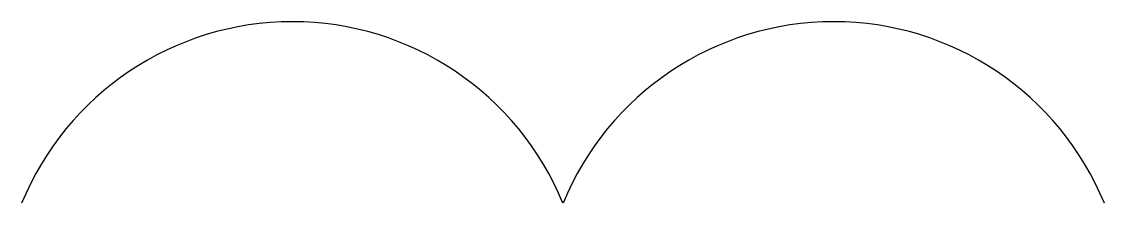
# Model space of a CAD drawing. Header units: millimetres. Extents: x -84 to -10, y -20 to -7.6.
import ezdxf

# ---------------------------------------------------------------- set-up
doc = ezdxf.new("R2010")
doc.units = ezdxf.units.MM
doc.header["$MEASUREMENT"] = 0
doc.layers.get('0').update_dxf_attribs({"lineweight": 25, "true_color": 0xffffff})

msp = doc.modelspace()

# ---------------------------------------------------------------- linework, layer by layer
for centre in [(-65.5, -27.599), (-28.5, -27.599)]:
    msp.add_arc(centre, 20, 22.33165, 157.66835)

doc.saveas('drawing.dxf')
